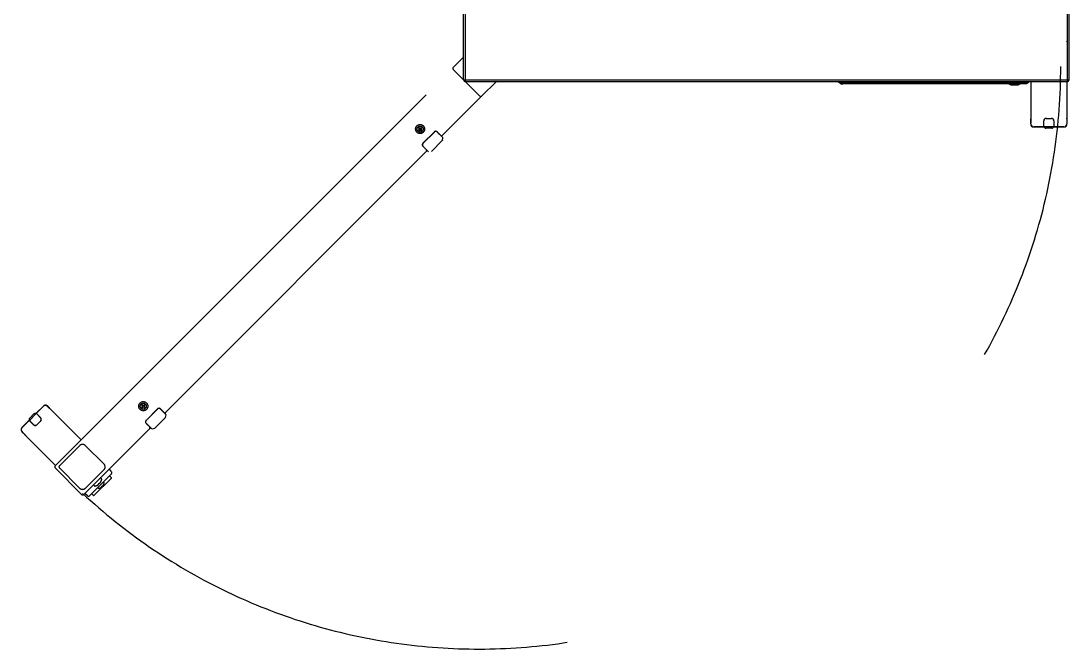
# Model space of a CAD drawing. Header units: millimetres. Extents: x -2618 to 1806, y -1718 to 1521.
# Drawn here: x -540 to 499, y -1718 to -1096 of the extents above; entities that cross this region are included whole.
import ezdxf

# ---------------------------------------------------------------- set-up
doc = ezdxf.new("R2010")
doc.units = ezdxf.units.MM
doc.header["$LTSCALE"] = 346.5
doc.linetypes.add('HIDDEN', pattern=[0.2, 0.1, -0.1])
doc.layers.get('0').update_dxf_attribs({"linetype": 'CONTINUOUS'})
doc.layers.add('GEOM', color=7, linetype='CONTINUOUS')

msp = doc.modelspace()

# ---------------------------------------------------------------- linework, layer by layer
for p, q in [((498.5, -1106.3), (498.5, -1105.7)), ((498.5, -1106.3), (498.5, -1106.3)), ((270.1, -1156.6), (270.1, -1156.4)), ((270.1, -1156.6), (270.1, -1156.7)), ((270.1, -1156.7), (270.2, -1156.8)), ((270.2, -1156.8), (270.3, -1157)), ((270.3, -1157), (270.4, -1157)), ((272.3, -1158.3), (270.4, -1157)), ((270.4, -1157), (270.4, -1157)), ((272.9, -1158.3), (272.6, -1158.3)), ((456, -1158.4), (272.6, -1158.4)), ((273.2, -1158.3), (272.9, -1158.3)), ((272.9, -1158.3), (272.9, -1158.3)), ((273.2, -1157), (273.6, -1157)), ((274.4, -1158.3), (274.1, -1158.3)), ((274.2, -1157), (274.4, -1157)), ((274.4, -1156.6), (274.4, -1156.4)), ((274.4, -1156.6), (454.2, -1156.6)), ((274.4, -1157), (454.2, -1157)), ((274.4, -1158.3), (274.4, -1157)), ((454.2, -1158.3), (274.4, -1158.3)), ((454.2, -1156.6), (454.2, -1156.4)), ((454.2, -1158.3), (454.2, -1157)), ((454.2, -1158.4), (454.2, -1158.3)), ((454.3, -1158.3), (454.2, -1158.3)), ((454.6, -1158.3), (454.3, -1158.3)), ((455.7, -1158.3), (455.6, -1158.3)), ((455.9, -1158.3), (455.7, -1158.3)), ((456.3, -1158.3), (458.2, -1157)), ((458.2, -1157), (458.3, -1157)), ((458.3, -1157), (458.4, -1156.9)), ((458.5, -1156.6), (458.5, -1156.4))]:
    msp.add_line(p, q)
at = {"color": 253, "linetype": 'HIDDEN', "ltscale": 15}
for p, q in [((-111.6, -1142.1), (-101.5, -1132)), ((-506.3, -1536.7), (-111.6, -1142.1)), ((-101.5, -1154.5), (-111.7, -1144.3)), ((-85.6, -1170.5), (-99.7, -1156.4)), ((-69.3, -1156.4), (-83.3, -1170.3)), ((-83.3, -1170.3), (-122.7, -1209.7)), ((-146.2, -1202.3), (-145.7, -1201.8)), ((-145.5, -1203), (-146.2, -1202.3)), ((-146.2, -1204.4), (-145.5, -1203.7)), ((-145.7, -1204.9), (-146.2, -1204.4)), ((-145.7, -1201.8), (-145, -1202.5)), ((-145, -1204.2), (-145.7, -1204.9)), ((-145.5, -1203.7), (-145.5, -1203)), ((-145, -1202.5), (-144.3, -1202.5)), ((-144.3, -1204.2), (-145, -1204.2)), ((-144.3, -1202.5), (-143.5, -1201.8)), ((-143.5, -1204.9), (-144.3, -1204.2)), ((-143, -1202.3), (-143.7, -1203)), ((-143.7, -1203), (-143.7, -1203.7)), ((-143.7, -1203.7), (-143, -1204.4)), ((-143.5, -1201.8), (-143, -1202.3)), ((-143, -1204.4), (-143.5, -1204.9)), ((-130.5, -1206.1), (-141.9, -1217.4)), ((-130.5, -1206.2), (-141.8, -1217.5)), ((-122.6, -1214.5), (-133.4, -1225.4)), ((-124.1, -1209.7), (-127.7, -1206.1)), ((-127.6, -1206.2), (-122.1, -1211.7)), ((-126.5, -1207.2), (-126.6, -1207.2)), ((-126.2, -1207.6), (-126.2, -1207.6)), ((-122.7, -1209.7), (-123.4, -1210.4)), ((-122.5, -1214.4), (-122, -1212)), ((-138.3, -1225.3), (-397, -1484)), ((-138.3, -1225.3), (-397, -1484)), ((-138.3, -1223.9), (-141.9, -1220.3)), ((-141.8, -1220.3), (-136.2, -1225.9)), ((-140.7, -1221.4), (-140.7, -1221.4)), ((-140.4, -1221.8), (-140.4, -1221.7)), ((-137.5, -1224.6), (-138.3, -1225.3)), ((-518, -1477.7), (-525.2, -1485)), ((-524.7, -1484.4), (-518.1, -1477.9)), ((-524.7, -1485.1), (-520.8, -1489)), ((-513.9, -1477.8), (-513.8, -1477.9)), ((-513.7, -1477.7), (-510.1, -1481.4)), ((-509.5, -1481.9), (-513.1, -1478.6)), ((-480.5, -1510.9), (-509.5, -1481.9)), ((-420.6, -1476.6), (-420, -1476.1)), ((-419.8, -1477.3), (-420.6, -1476.6)), ((-420.6, -1478.8), (-419.8, -1478.1)), ((-420, -1479.3), (-420.6, -1478.8)), ((-420, -1476.1), (-419.3, -1476.8)), ((-419.3, -1478.6), (-420, -1479.3)), ((-419.8, -1478.1), (-419.8, -1477.3)), ((-419.3, -1476.8), (-418.6, -1476.8)), ((-418.6, -1478.6), (-419.3, -1478.6)), ((-418.6, -1476.8), (-417.9, -1476.1)), ((-417.9, -1479.3), (-418.6, -1478.6)), ((-417.4, -1476.6), (-418.1, -1477.3)), ((-418.1, -1477.3), (-418.1, -1478.1)), ((-418.1, -1478.1), (-417.4, -1478.8)), ((-417.9, -1476.1), (-417.4, -1476.6)), ((-417.4, -1478.8), (-417.9, -1479.3)), ((-404.9, -1480.4), (-416.2, -1491.8)), ((-404.8, -1480.5), (-416.1, -1491.8)), ((-398.4, -1484), (-402, -1480.4)), ((-402, -1480.5), (-396.4, -1486.1)), ((-400.9, -1481.6), (-400.9, -1481.6)), ((-400.6, -1481.9), (-400.5, -1481.9)), ((-397, -1484), (-397.7, -1484.8)), ((-531.9, -1491.6), (-539.2, -1498.9)), ((-539, -1498.8), (-532.5, -1492.2)), ((-527.9, -1496.1), (-531.7, -1492.2)), ((-531.5, -1489.5), (-527.4, -1485.4)), ((-525.3, -1485.4), (-531.5, -1491.6)), ((-527.8, -1496), (-531.5, -1492.3)), ((-531.3, -1492.5), (-531.4, -1492.6)), ((-531, -1492.8), (-531.1, -1492.9)), ((-524.6, -1485.4), (-520.9, -1489.1)), ((-524.3, -1485.5), (-524.4, -1485.6)), ((-520.8, -1492.6), (-524.3, -1496.1)), ((-524, -1485.8), (-524.1, -1485.8)), ((-412.6, -1498.2), (-416.2, -1494.6)), ((-416.1, -1494.7), (-410.6, -1500.2)), ((-415.1, -1495.8), (-415.1, -1495.7)), ((-396.9, -1488.9), (-407.8, -1499.7)), ((-396.8, -1488.8), (-396.4, -1486.3)), ((-535.5, -1506.8), (-539.2, -1503.2)), ((-539, -1503), (-539, -1503)), ((-534.9, -1507.4), (-538.2, -1503.8)), ((-412.6, -1499.7), (-478, -1565)), ((-414.8, -1496.1), (-414.7, -1496.1)), ((-411.9, -1498.9), (-412.6, -1499.7)), ((-407.9, -1499.8), (-410.3, -1500.3)), ((-505.9, -1536.4), (-534.9, -1507.4)), ((-482.1, -1516.8), (-502, -1536.7)), ((-458, -1534.8), (-476.1, -1516.8)), ((-480.1, -1565), (-506.3, -1538.9)), ((-502, -1538.9), (-482.1, -1558.8)), ((-476.1, -1558.8), (-458, -1540.8)), ((-450.5, -1544.6), (-472.3, -1566.4)), ((-450.5, -1542.5), (-452.9, -1539.9)), ((-450.6, -1548.6), (-452.5, -1546.6)), ((-468.3, -1555.7), (-467.5, -1556.4)), ((-467.9, -1566.2), (-450.6, -1549)), ((-464.3, -1555.8), (-464.3, -1555.8)), ((-461.2, -1548.6), (-460.5, -1549.3)), ((-461, -1552.6), (-461, -1552.6)), ((-460.1, -1557.5), (-460.3, -1557.2)), ((-459.6, -1556.5), (-459.4, -1556.8)), ((-458.6, -1552.7), (-458.3, -1552.9)), ((-458.2, -1555.1), (-458.2, -1555.1)), ((-474.3, -1566.4), (-476.9, -1564)), ((-468.3, -1566.2), (-470.2, -1564.3)), ((-464.2, -1558.3), (-463.9, -1558.6)), ((-461.7, -1558.7), (-461.7, -1558.7))]:
    msp.add_line(p, q, dxfattribs=at)
at = {"color": 7, "linetype": 'Continuous'}
for p, q in [((476, -1192.7), (481, -1192.7)), ((473, -1201.2), (463.7, -1201.2)), ((473.5, -1200.7), (473.5, -1195.2)), ((473.5, -1199.7), (473.6, -1199.8)), ((473.6, -1200.4), (473.6, -1195.2)), ((474.1, -1200.9), (482.9, -1200.9)), ((481.4, -1202.4), (475.6, -1202.4)), ((483.4, -1195.2), (483.4, -1200.4)), ((483.4, -1199.8), (483.5, -1199.7)), ((483.5, -1195.2), (483.5, -1200.7)), ((493.3, -1201.2), (484, -1201.2))]:
    msp.add_line(p, q, dxfattribs=at)
for points in [[(270.1, -1156.6), (270.1, -1156.6), (270.1, -1156.7), (270.1, -1156.7), (270.2, -1156.7)], [(270.2, -1156.7), (270.2, -1156.8), (270.2, -1156.8), (270.2, -1156.9), (270.2, -1156.9)], [(270.2, -1156.9), (270.3, -1156.9), (270.3, -1157), (270.3, -1157), (270.4, -1157), (270.4, -1157)], [(458.4, -1156.9), (458.4, -1156.8), (458.5, -1156.6)]]:
    msp.add_lwpolyline(points)
at = {"color": 253, "linetype": 'HIDDEN', "ltscale": 15}
for centre, radius in [((-144.6, -1203.3), 4.5), ((-144.6, -1203.3), 3), ((-419, -1477.7), 4.5), ((-419, -1477.7), 3)]:
    msp.add_circle(centre, radius, dxfattribs=at)
for centre, radius, start, end in [((-86.5, -1141.4), 576.8, 227.1101, 0), ((-110.7, -1143.2), 1.5, 135, 225), ((-84.5, -1169.4), 1.5, 225, 315), ((-129.1, -1207.5), 2, 45, 135), ((-123.4, -1209), 1, 225, 315), ((-122.2, -1211.9), 0.25, 348.6914, 45.003), ((-140.5, -1218.9), 2, 135, 225), ((-139, -1224.6), 1, 315, 45), ((-526, -1486.8), 2, 45, 135), ((-524.9, -1485.7), 0.5, 45, 135), ((-515.8, -1479.8), 3, 45, 135), ((-514.3, -1485.6), 6, 41.5283, 45), ((-403.4, -1481.8), 2, 45, 135), ((-397.7, -1483.3), 1, 225, 315), ((-530.1, -1490.9), 2, 135, 225), ((-531.1, -1491.9), 0.5, 135, 225), ((-522.6, -1490.9), 2.5, 315, 45), ((-522.6, -1490.8), 2.5, 315, 45), ((-414.8, -1493.2), 2, 135, 225), ((-396.6, -1486.3), 0.25, 348.6914, 45.003), ((-537, -1501), 3, 135, 225), ((-526.1, -1494.3), 2.5, 225, 315), ((-526, -1494.2), 2.5, 225, 315), ((-413.3, -1498.9), 1, 315, 45), ((-410.4, -1500.1), 0.25, 224.997, 281.3086), ((-531.3, -1502.6), 6, 225, 228.4717), ((-479.1, -1519.8), 4.25, 45, 135), ((-505.2, -1537.8), 1.5, 135, 225), ((-501, -1537.8), 1.5, 135, 225), ((-461, -1537.8), 4.25, 315, 45), ((-451.6, -1543.6), 1.5, 315, 43), ((-468.1, -1555.5), 0.25, 135, 225), ((-466.7, -1555.5), 1.25, 225, 286.3979), ((-468.9, -1548), 9.08, 286.3979, 300.3324), ((-468.8, -1548.1), 8.95, 300.6056, 302.0934), ((-468.8, -1548.1), 8.95, 302.0982, 310.3393), ((-468.8, -1548.1), 8.94, 310.3453, 311.6497), ((-468.9, -1548), 8.79, 312.391, 317.609), ((-463.1, -1554.8), 0.185, 341.5262, 347.0008), ((-468.7, -1548), 8.94, 318.3503, 319.6547), ((-462.1, -1553.8), 0.185, 282.9992, 288.4738), ((-468.7, -1548), 8.95, 319.6607, 327.9018), ((-461.4, -1548.8), 0.25, 45, 135), ((-468.7, -1548), 8.95, 327.9066, 329.3944), ((-468.9, -1548), 9.08, 329.6676, 343.6021), ((-464.8, -1552.3), 7.11, 305.1348, 306.1528), ((-464.9, -1552.2), 7.14, 306.1525, 306.703), ((-464.9, -1552.2), 7.19, 306.7046, 308.2535), ((-461.4, -1550.2), 1.25, 343.6021, 45), ((-463.2, -1554.7), 4.2, 311.6176, 313.3316), ((-465, -1551.8), 7.18, 311.0076, 318.9924), ((-463.3, -1554.6), 4.28, 315.0283, 315.8516), ((-463.3, -1554.7), 4.27, 313.8899, 315.0292), ((-463.3, -1554.7), 4.25, 313.3284, 313.8894), ((-463.2, -1554.7), 4.2, 316.7122, 318.3826), ((-463.3, -1554.7), 4.26, 315.8516, 316.715), ((-462.2, -1553.6), 4.2, 311.6174, 313.2878), ((-462.2, -1553.6), 4.26, 313.2851, 314.1483), ((-462.2, -1553.6), 4.28, 314.1483, 314.9718), ((-462.2, -1553.6), 4.27, 314.9709, 316.1101), ((-462.2, -1553.6), 4.2, 316.6684, 318.3824), ((-462.2, -1553.6), 4.25, 316.1106, 316.6716), ((-464.7, -1552), 7.19, 321.7465, 323.2954), ((-464.6, -1552), 7.11, 323.8472, 324.8652), ((-464.6, -1552), 7.14, 323.297, 323.8475), ((-464.6, -1552), 7.09, 324.8655, 325.5825), ((-464.6, -1552.1), 7.05, 326.441, 327.2749), ((-464.6, -1552.1), 7.07, 325.5824, 326.4409), ((-464.5, -1552.1), 7.04, 328.0136, 328.995), ((-464.6, -1552.1), 7.04, 327.2749, 328.0136), ((-464.5, -1552.1), 7.02, 329.5772, 330.805), ((-464.5, -1552.1), 7.03, 328.995, 329.5772), ((-464.5, -1552.1), 7.01, 331.1353, 332.6937), ((-464.5, -1552.1), 7.02, 330.8052, 331.1354), ((-459.3, -1554), 1.5, 339.7199, 45), ((-464.5, -1552.1), 7.01, 332.6938, 334.259), ((-464.5, -1552.1), 7, 334.1821, 339.7199), ((-450.9, -1548.8), 0.3, 315, 45), ((-479.1, -1555.8), 4.25, 225, 315), ((-479.1, -1564), 1.5, 225, 315), ((-473.3, -1565.3), 1.5, 227, 315), ((-468.1, -1566), 0.3, 225, 315), ((-462.9, -1557.5), 1.5, 225, 290.2801), ((-464.8, -1552.4), 7, 290.2801, 295.8179), ((-464.8, -1552.4), 7.01, 295.741, 297.3062), ((-464.8, -1552.3), 7.01, 297.3063, 298.8647), ((-464.8, -1552.3), 7.02, 299.195, 300.4228), ((-464.8, -1552.3), 7.02, 298.8646, 299.1948), ((-464.8, -1552.3), 7.04, 301.005, 301.9864), ((-464.8, -1552.3), 7.03, 300.4228, 301.005), ((-464.8, -1552.3), 7.04, 301.9864, 302.7251), ((-464.8, -1552.3), 7.05, 302.7251, 303.559), ((-464.8, -1552.3), 7.07, 303.5591, 304.4176), ((-464.8, -1552.3), 7.09, 304.4175, 305.1345)]:
    msp.add_arc(centre, radius, start, end, dxfattribs=at)
for centre, radius, start, end in [((270.6, -1156.6), 0.5, 182, 236.9332), ((272.6, -1157.9), 0.5, 236.9322, 270.0007), ((272.5, -1143.6), 14.7, 269.3744, 269.7916), ((272.7, -1100), 58.3, 269.746, 269.9045), ((270.9, -974.7), 182.3, 270.6088, 270.7288), ((270.7, -956.6), 200.5, 270.8099, 270.9794), ((458.1, -963.9), 192.7, 268.8582, 269.1345), ((455.8, -735.1), 423.2, 269.8456, 269.9779), ((458, -968.4), 188.2, 269.1191, 269.3302), ((455.8, -1067.7), 90.6, 270.052, 270.1776), ((456, -1157.9), 0.501, 270.0153, 281.0061), ((458, -1156.6), 0.5, 303.0668, 358)]:
    msp.add_arc(centre, radius, start, end)
at = {"color": 7, "linetype": 'Continuous'}
for centre, radius, start, end in [((476, -1195.2), 2.5, 90, 180), ((476.1, -1195.2), 2.5, 90, 180), ((480.9, -1195.2), 2.5, 0, 90), ((481, -1195.2), 2.5, 0, 90), ((475.6, -1200.4), 2, 180, 270), ((474.1, -1200.4), 0.5, 180, 270), ((481.4, -1200.4), 2, 270, 0), ((482.9, -1200.4), 0.5, 270, 0)]:
    msp.add_arc(centre, radius, start, end, dxfattribs=at)
for centre, start_param, end_param in [((473, -1200.7), -3.141593, -1.570796), ((484, -1200.7), -4.712389, -3.141593)]:
    msp.add_ellipse(centre, major_axis=(0, 0.5), ratio=0.999391, start_param=start_param, end_param=end_param, dxfattribs=at)
at = {"color": 253, "linetype": 'HIDDEN', "ltscale": 15}
for centre, major_axis, ratio, start_param, end_param in [((-129, -1207.6), (0, 2), 0.999695, -0.785246, 0.785246), ((-140.4, -1218.9), (2, 0), 0.999695, 2.356347, 3.926839), ((-524.3, -1484.8), (-0.354, 0.354), 0.999391, 0, 0.785227), ((-524.3, -1484.8), (0.354, -0.354), 0.999391, -2.356365, -1.820077), ((-524.3, -1484.8), (-0.354, 0.354), 0.999391, 1.321516, 1.570796), ((-516, -1480), (0, 3), 0.998785, -0.783819, 0.783817), ((-513.8, -1477.8), (1.06, -1.06), 0.034921, -1.570864, -0.743834), ((-403.4, -1481.9), (0, 2), 0.999695, -0.785246, 0.785246), ((-532.1, -1492.6), (-0.354, 0.354), 0.999391, -1.570796, 0), ((-414.7, -1493.3), (2, 0), 0.999695, 2.356347, 3.926839), ((-536.9, -1500.9), (3, 0), 0.998785, 2.357775, 3.925412), ((-539, -1503.1), (-1.06, 1.06), 0.034921, -2.397759, -1.570728)]:
    msp.add_ellipse(centre, major_axis=major_axis, ratio=ratio, start_param=start_param, end_param=end_param, dxfattribs=at)
for points, knots in [([(270.1, -1156.6), (270.1, -1156.6), (270.2, -1156.6), (270.2, -1156.6), (270.3, -1156.6), (270.5, -1156.6), (270.9, -1156.6), (271.4, -1156.6), (272, -1156.6), (273, -1156.6), (273.8, -1156.6), (274.4, -1156.6)], [0, 0, 0, 0, 0.005231, 0.019773, 0.04369, 0.076781, 0.169171, 0.293453, 0.444889, 0.617658, 1, 1, 1, 1]), ([(270.4, -1157), (270.4, -1157), (270.7, -1157), (271.2, -1157.1), (271.9, -1157), (272.5, -1157), (272.8, -1157)], [0, 0, 0, 0, 0.08774, 0.295702, 0.607897, 1, 1, 1, 1]), ([(272.4, -1158.3), (272.3, -1158.3), (272.3, -1158.3), (272.3, -1158.3), (272.3, -1158.3)], [0, 0, 0, 0, 0.736347, 1, 1, 1, 1]), ([(274.1, -1158.3), (274, -1158.3), (273.7, -1158.3), (273.4, -1158.3), (273.2, -1158.3)], [0, 0, 0, 0, 0.26727, 1, 1, 1, 1]), ([(274.4, -1156.6), (274.4, -1156.7), (274.4, -1156.8), (274.4, -1156.9), (274.4, -1157)], [0, 0, 0, 0, 0.294017, 1, 1, 1, 1]), ([(274.4, -1158.4), (274.4, -1158.4), (274.4, -1158.3), (274.4, -1158.3), (274.4, -1158.3)], [0, 0, 0, 0, 0.255301, 1, 1, 1, 1]), ([(454.2, -1156.6), (454.2, -1156.7), (454.2, -1156.8), (454.2, -1156.9), (454.2, -1157)], [0, 0, 0, 0, 0.29402, 1, 1, 1, 1]), ([(454.2, -1157), (454.7, -1157), (455.6, -1157), (456.7, -1157), (457.5, -1157), (457.8, -1157), (458.1, -1157), (458.2, -1157), (458.2, -1157)], [0, 0, 0, 0, 0.370889, 0.689009, 0.813671, 0.909126, 0.971954, 1, 1, 1, 1]), ([(455.8, -1156.6), (456.2, -1156.6), (456.7, -1156.6), (457.3, -1156.6), (457.7, -1156.6), (458, -1156.6), (458.3, -1156.6), (458.4, -1156.6), (458.5, -1156.6), (458.5, -1156.6)], [0, 0, 0, 0, 0.407114, 0.579534, 0.72606, 0.843508, 0.929345, 0.981771, 1, 1, 1, 1]), ([(456.3, -1158.3), (456.3, -1158.3), (456.2, -1158.3), (456.1, -1158.3), (456.1, -1158.3)], [0, 0, 0, 0, 0.259429, 1, 1, 1, 1]), ([(458.2, -1157), (458.2, -1157), (458.2, -1157), (458.2, -1157), (458.2, -1157)], [0, 0, 0, 0, 0.563983, 1, 1, 1, 1])]:
    msp.add_open_spline(points, degree=3, knots=knots)
msp.add_open_spline([(456.1, -1158.4), (456.2, -1158.3), (456.2, -1158.3), (456.3, -1158.3)], degree=3)
for points in [[(-122.5, -1214.4), (-122.5, -1214.5), (-122.5, -1214.5), (-122.6, -1214.5)], [(-396.8, -1488.8), (-396.9, -1488.8), (-396.9, -1488.9), (-396.9, -1488.9)], [(-407.9, -1499.8), (-407.9, -1499.8), (-407.8, -1499.8), (-407.8, -1499.7)]]:
    msp.add_open_spline(points, degree=3, dxfattribs=at)
for points, knots in [([(-462.9, -1554.8), (-462.9, -1554.8), (-462.9, -1554.7), (-462.9, -1554.5), (-462.9, -1554.5)], [0, 0, 0, 0, 0.413042, 1, 1, 1, 1]), ([(-462.4, -1553.9), (-462.3, -1553.9), (-462.2, -1554), (-462.1, -1554), (-462.1, -1554)], [0, 0, 0, 0, 0.586958, 1, 1, 1, 1])]:
    msp.add_open_spline(points, degree=3, knots=knots, dxfattribs=at)
at = {"layer": 'GEOM'}
for p, q in [((-101.5, -1154.6), (-101.5, -547.8)), ((-99.7, -1156.4), (-99.7, -546)), ((496.7, -547.8), (496.7, -1156.4)), ((498.5, -1154.6), (498.5, -547.8)), ((498.5, -1107.5), (498.5, -1106.3)), ((-101.5, -1154.6), (-101.5, -1154.6)), ((-101.5, -1154.6), (498.5, -1154.6)), ((496.7, -1156.4), (-99.7, -1156.4)), ((270.4, -1157), (272.3, -1158.3)), ((272.8, -1158.4), (274.4, -1158.4)), ((439, -1158.4), (440.2, -1159.1)), ((449.3, -1158.4), (439.7, -1158.4)), ((439.8, -1158.4), (439.9, -1158.4)), ((439.9, -1158.4), (440.2, -1158.5)), ((440.2, -1158.5), (440.7, -1158.7)), ((441.2, -1158.7), (447.9, -1158.7)), ((441.2, -1158.7), (441.2, -1159.4)), ((441.2, -1159.4), (447.9, -1159.4)), ((447.9, -1158.7), (447.9, -1159.4)), ((448.4, -1158.7), (449.2, -1158.4)), ((448.9, -1159.1), (450.1, -1158.4)), ((449.2, -1158.4), (449.3, -1158.4)), ((456.3, -1158.3), (458.2, -1157)), ((498.5, -1154.6), (498.5, -1154.6))]:
    msp.add_line(p, q, dxfattribs=at)
at = {"layer": 'GEOM', "color": 7, "linetype": 'Continuous'}
for p, q in [((460.5, -1156.4), (460.5, -1192.2)), ((496.5, -1156.4), (496.5, -1192.2)), ((460.5, -1192.2), (460.7, -1197)), ((460.5, -1198.2), (460.5, -1193)), ((496.5, -1192.2), (496.3, -1197)), ((496.5, -1193), (496.5, -1198.2)), ((460.7, -1198.2), (460.7, -1198.1)), ((463.5, -1201.2), (473.8, -1201.2)), ((473.5, -1200.2), (473.6, -1200.2)), ((483.2, -1201.2), (493.5, -1201.2)), ((483.4, -1200.2), (483.5, -1200.2)), ((496.3, -1198.2), (496.3, -1198.1))]:
    msp.add_line(p, q, dxfattribs=at)
for centre, radius, start, end in [((490.5, -1116.1), 6, 356.5283, 0), ((466.5, -1193), 6, 176.5283, 180), ((490.5, -1193), 6, 0, 3.4717), ((463.5, -1198.2), 3, 180, 270), ((493.5, -1198.2), 3, 270, 0)]:
    msp.add_arc(centre, radius, start, end, dxfattribs=at)
at = {"layer": 'GEOM'}
for centre, radius, start, end in [((-99.7, -1154.6), 1.8, 180, 270), ((439.7, -1158.2), 0.25, 234.569, 270), ((441.2, -1157.4), 2, 240, 270), ((441.8, -1158.2), 0.25, 270, 305.431), ((447.3, -1158.2), 0.25, 234.4916, 270), ((447.9, -1157.4), 2, 270, 300), ((449.3, -1158.2), 0.25, 270, 305.4992), ((496.7, -1154.6), 1.8, 270, 0)]:
    msp.add_arc(centre, radius, start, end, dxfattribs=at)
at = {"layer": 'GEOM', "color": 7, "linetype": 'Continuous'}
for centre, major_axis, ratio, start_param, end_param in [((460.7, -1198.1), (0, 1.5), 0.034921, -1.570864, -0.743834), ((463.7, -1198.2), (2.12, 2.13), 0.998785, -3.925412, -2.357775), ((493.3, -1198.2), (-2.12, 2.13), 0.998785, -3.92541, -2.357773), ((496.3, -1198.1), (0, 1.5), 0.034921, 0.743834, 1.570864)]:
    msp.add_ellipse(centre, major_axis=major_axis, ratio=ratio, start_param=start_param, end_param=end_param, dxfattribs=at)
at = {"layer": 'GEOM'}
for points, knots in [([(439.4, -1158.4), (439.4, -1158.4), (439.2, -1158.4), (439.1, -1158.4), (439, -1158.4)], [0, 0, 0, 0, 0.289722, 1, 1, 1, 1]), ([(440.7, -1158.7), (440.6, -1158.8), (440.5, -1159), (440.3, -1159.1), (440.3, -1159.1), (440.2, -1159.1)], [0, 0, 0, 0, 0.672915, 0.879788, 1, 1, 1, 1]), ([(444.6, -1158.4), (444.6, -1158.4), (444.6, -1158.4), (444.5, -1158.4), (444.6, -1158.4)], [0, 0, 0, 0, 0.763397, 1, 1, 1, 1]), ([(448.4, -1158.7), (448.5, -1158.8), (448.6, -1159), (448.8, -1159.1), (448.8, -1159.1), (448.9, -1159.1)], [0, 0, 0, 0, 0.672907, 0.87978, 1, 1, 1, 1]), ([(449.7, -1158.4), (449.7, -1158.4), (449.9, -1158.4), (450, -1158.4), (450.1, -1158.4)], [0, 0, 0, 0, 0.28972, 1, 1, 1, 1])]:
    msp.add_open_spline(points, degree=3, knots=knots, dxfattribs=at)
for points in [[(440.7, -1158.7), (440.9, -1158.7), (441.1, -1158.7), (441.2, -1158.7)], [(443.2, -1158.4), (443.3, -1158.4), (443.4, -1158.4), (443.4, -1158.4)], [(445.9, -1158.4), (445.8, -1158.4), (445.7, -1158.4), (445.7, -1158.4)], [(447.9, -1158.7), (448, -1158.7), (448.2, -1158.7), (448.4, -1158.7)]]:
    msp.add_open_spline(points, degree=3, dxfattribs=at)

doc.saveas('drawing.dxf')
